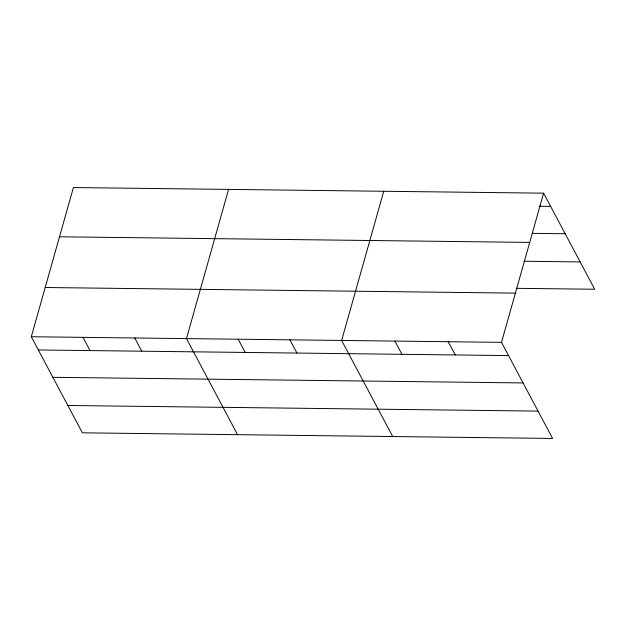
<?xml version="1.0" encoding="UTF-8"?>
<svg xmlns="http://www.w3.org/2000/svg" width="626" height="626" viewBox="0 0 626 626"><rect width="100%" height="100%" fill="white"/><g stroke="black" fill="none" stroke-linecap="round" stroke-linejoin="round"><path stroke-width="0.94" d="M543.611 193.176L501.504 342.359L552.594 438.45L82.389 432.824L31.3 336.741L73.406 187.55L543.611 193.176L594.7 289.259L516.223 288.32M228.576 189.404L186.47 338.596L237.559 434.679M383.746 191.266L341.632 340.45L392.721 436.533M539.017 206.259L550.645 206.4M532.241 233.349L565.184 233.741M59.517 236.785L529.713 242.411M523.962 261.245L580.161 261.918M45.197 287.506L515.394 293.132M31.3 336.741L501.504 342.359M38.335 349.965L508.531 355.584M52.874 377.306L523.07 382.932M67.851 405.484L538.055 411.102M448.208 341.726L455.243 354.95M394.92 341.092L401.955 354.308M289.908 339.832L296.943 353.056M238.185 339.214L245.22 352.438M134.746 337.977L141.773 351.202M83.023 337.359L90.05 350.583"/></g></svg>
